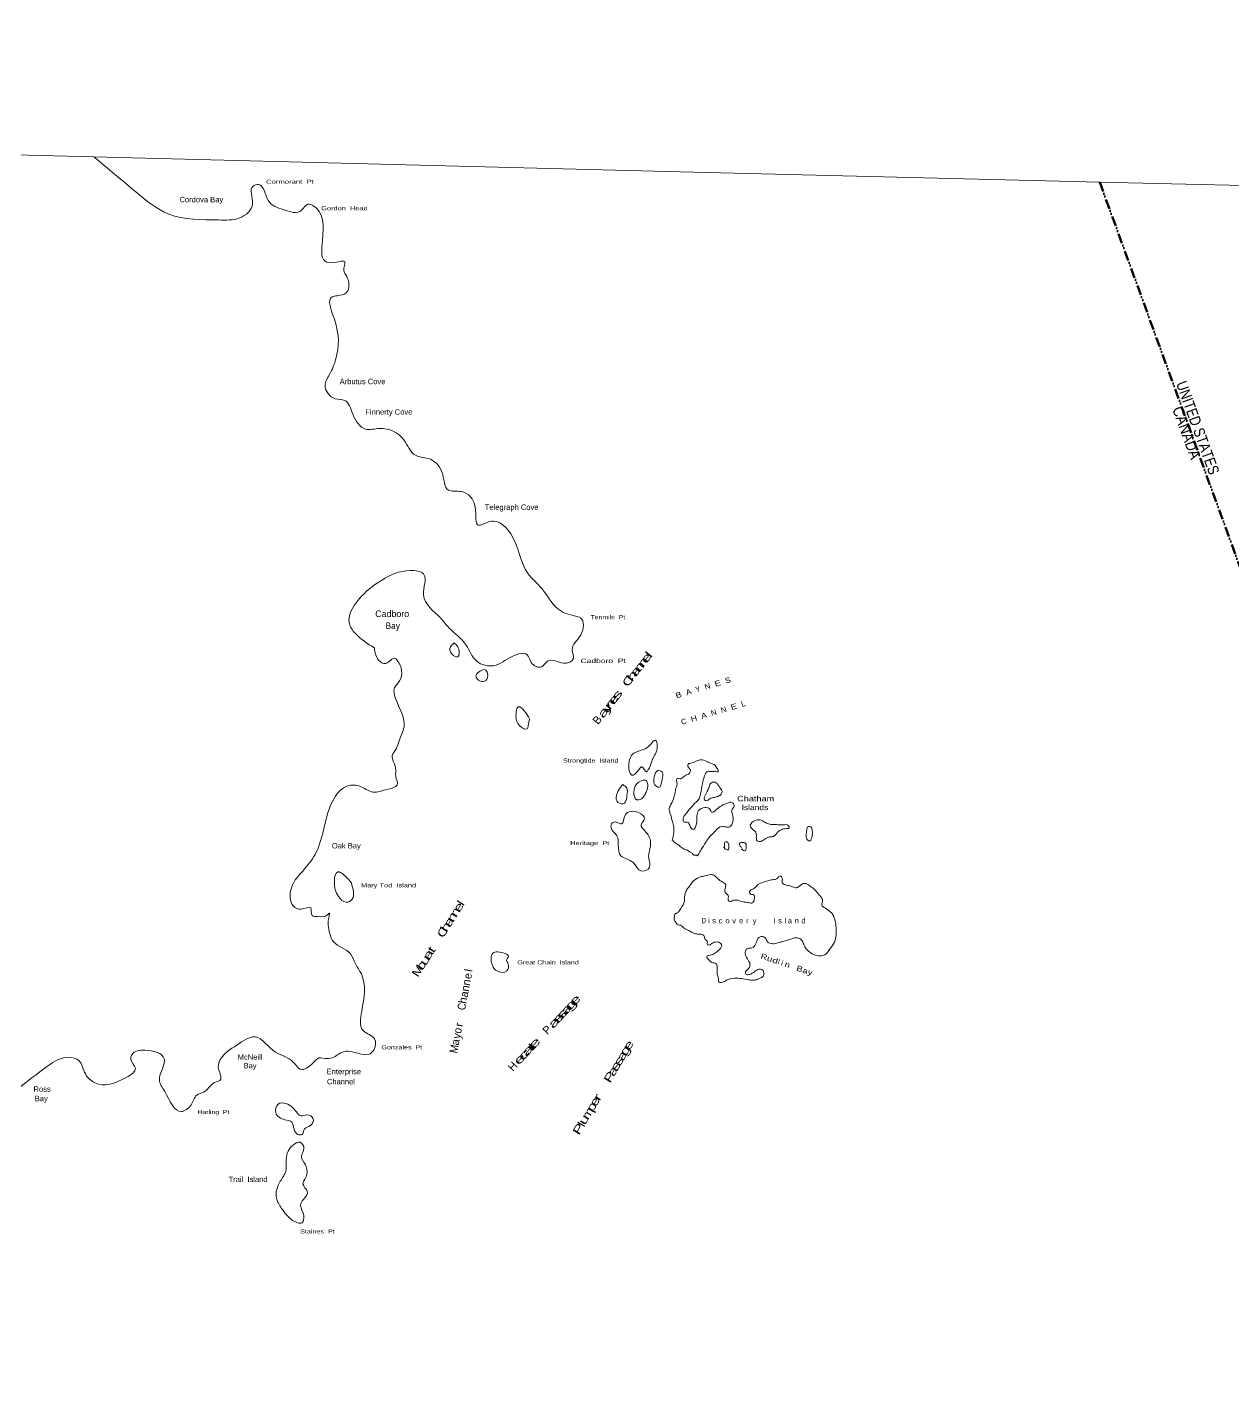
# Model space of a CAD drawing. Header units: feet. Extents: x -739708 to -488887, y 188754 to 379550.
# Drawn here: x -574176 to -530061, y 330099 to 379550 of the extents above; entities that cross this region are included whole.
import ezdxf
from ezdxf.enums import TextEntityAlignment as Align

# ---------------------------------------------------------------- set-up
doc = ezdxf.new("R2010")
doc.units = ezdxf.units.FT
doc.header["$LTSCALE"] = 73
doc.linetypes.add('DASH_DOUBLE_DOT', pattern=[9.2, 5, -1.2, 0.3, -1.2, 0.3, -1.2])
for name, color, linetype, lineweight in [('10', 7, 'DASH_DOUBLE_DOT', 70), ('39', 7, 'Continuous', 13), ('4', 7, 'Continuous', 13), ('42', 7, 'Continuous', 25)]:
    doc.layers.add(name, color=color, linetype=linetype, lineweight=lineweight)
doc.layers.add('41', color=7, linetype='Continuous')

msp = doc.modelspace()

# ---------------------------------------------------------------- linework, layer by layer
at = {"layer": '10'}
msp.add_lwpolyline([(-534936.22, 373877.7), (-528683.97, 356723.65), (-520285.51, 348021.19)], dxfattribs=at)
at = {"layer": '39'}
for points in [[(-561468.89, 356841.61), (-562170.11, 357373.67), (-562385.42, 357731), (-562058.32, 358588.66), (-561194.42, 359321.67), (-560157.46, 359672.51), (-559671.09, 359548.46), (-559669.6, 358779.79), (-559055.23, 357936.24), (-558730.82, 357560.72), (-558114.4, 356945.2), (-557724.73, 356349.29), (-557095.8, 356189.75), (-556428.77, 356528.11), (-555881.9, 356589.16), (-555733.14, 356308.64), (-555356.4, 356143.66), (-555136, 356352.2), (-554447.4, 356284.87), (-554202.32, 356433.98), (-554232.97, 356763.77), (-553917, 357317.49), (-553928.19, 357942.68), (-554162.89, 358013.05), (-554782.35, 358290.73), (-555339.04, 359006.89), (-555846.82, 359553.54), (-556480.85, 361013.93), (-557048.29, 361468.38), (-557300.64, 361446.04), (-557654.75, 361323.57), (-557783.28, 361983.94), (-558290.83, 362555.92), (-558761, 362612.21), (-558998.71, 363282.34), (-559507.02, 363769.86), (-559968.25, 363885.17), (-560391.77, 364456.15), (-561270.61, 364863.62), (-561791.89, 364844.5), (-562257.65, 365390.64), (-562555.71, 365892.55), (-562899.74, 365955.78), (-563273.66, 366433.26), (-563110.34, 366836.75), (-562878.18, 367416.81), (-562932.42, 368861.84), (-563009.08, 369682.09), (-562832.22, 369722.21), (-562486.51, 369844.79), (-562481.27, 370427.55), (-562588.54, 370648.44), (-562552.12, 370960.54), (-562905.31, 370939.41), (-563283.03, 370994.59), (-563368.79, 371738.93), (-563727.01, 373027.1), (-563903.11, 373071.43), (-564132.07, 372846.1), (-564795.84, 372870.91), (-565347.61, 373198.46), (-565712.14, 373785.63), (-565905.97, 373728.82), (-565928.55, 373087.14), (-566395.49, 372569.01), (-567152.61, 372493.57), (-568991.33, 372709.77), (-570194.36, 373518.11), (-571717.76, 374793.57)], [(-581702.63, 341568.1), (-581299.18, 341553.02), (-580502.62, 341340.8), (-579403.98, 341074.3), (-579101.66, 341045.35), (-578934.42, 340950.45), (-579021.58, 340605.17), (-578507.87, 340717.3), (-577682.6, 340893.28), (-576684.58, 340653.32), (-575816.11, 340026.36), (-575368.45, 339336.83), (-575116.56, 339308.49), (-575079.91, 339645.92), (-575110.1, 340026.38), (-574693.52, 340553.56), (-573559.25, 341443.83), (-572672.95, 341864.05), (-572270.7, 341732.55), (-572039.64, 341256.78), (-571689.56, 340931.63), (-570544.72, 341129.14), (-570213.92, 341463.07), (-570379.11, 341786.01), (-570335.42, 341971.32), (-569863.35, 342126.18), (-569160.23, 341805.26), (-569213.62, 341476.48), (-569335.38, 341021.81), (-569137.33, 340614), (-568530.38, 339880.35), (-568175.21, 340121.07), (-567961.84, 340481.73), (-567717.13, 340588.62), (-567318.95, 340938.64), (-567116.42, 341029.14), (-567179.32, 341511.35), (-567109.65, 341780.81), (-566499.7, 342314.13), (-565833.05, 342610.26), (-565081.63, 342052.26), (-564437.72, 341689.82), (-564179.55, 341424.9), (-563715.2, 341655.87), (-563495.02, 341839.07), (-563192.63, 341818.57), (-562956.79, 341874.88), (-562576.78, 342073.07), (-561955.65, 341981.2), (-561627.74, 341994.18), (-561483.43, 342152.95), (-561463.12, 342541.26), (-561872.33, 342833.32), (-561933.18, 343543.57), (-561946.08, 344912.1), (-562161.24, 345286.32), (-562342.93, 345643.25), (-562960.87, 346089.84), (-563157.1, 346700.35), (-563129, 347020.99), (-563111.12, 347139.03), (-563170.41, 347089.05), (-563532.54, 347008.9), (-563750.66, 347053.74), (-563798.58, 347333.05), (-564152.08, 347278.14), (-564428.42, 347391.24), (-564506.38, 348067.91), (-564021.12, 348754.75), (-563595.37, 349366.29), (-562990.06, 351251.13), (-562497.92, 351768.96), (-562035.47, 351788.79), (-561516.4, 351562.98), (-560969.08, 351674.71), (-560631.55, 351822.72), (-560687.49, 352144.37), (-560693.15, 352448.52), (-560815.18, 352897.65), (-560678.52, 353140.97), (-560566.53, 353443.72), (-560385.48, 353948.36), (-560695.48, 354991), (-560734.01, 355380.01), (-560546.84, 355631.18), (-560632.52, 356383.96), (-560707.55, 356452.43), (-561053.78, 356270.73), (-561313.24, 356392.08), (-561468.89, 356841.61)], [(-558551.11, 357023.82), (-558703.9, 356817.09), (-558605.1, 356587.85), (-558420.82, 356518.07), (-558384.77, 356787.94), (-558425.81, 356898.24), (-558551.11, 357023.82)], [(-557601.87, 355993.06), (-557754.58, 355834.39), (-557588.4, 355621.24), (-557394.88, 355644.28), (-557333.62, 355913.84), (-557416.52, 356041.53), (-557601.87, 355993.06)], [(-555800.21, 354240.25), (-555984.41, 354537.83), (-556201.63, 354684.02), (-556288.25, 354397.86), (-556140.7, 353982.21), (-555881.09, 353877.76), (-555837.93, 354003.94), (-555800.21, 354240.25)], [(-551375.41, 352507.24), (-551302.16, 352750.42), (-551121.35, 353229.73), (-551186.45, 353467.01), (-551389.82, 353283.61), (-551618.17, 353125.84), (-551980.83, 352986.58), (-552161.35, 352541.05), (-552055.29, 352185.03), (-551801.42, 352376.27), (-551682.7, 352493.11), (-551516.29, 352305.3), (-551448.3, 352388.95), (-551375.41, 352507.24)], [(-550573.97, 349804.5), (-550517.04, 350087.59), (-550520.81, 350288.31), (-550566.56, 350489.89), (-550636.34, 350742.12), (-550675.43, 350868.32), (-550681.51, 350968.77), (-550610.48, 351134.53), (-550512.54, 351374.98), (-550475.68, 351516.35), (-550437.66, 351707.87), (-550399.26, 351916.09), (-550404.57, 352049.96), (-550261.64, 352055.41), (-550116.41, 352161.13), (-549946.18, 352257.99), (-549917.9, 352391.17), (-549942.32, 352425.11), (-550006.98, 352535.12), (-550006.21, 352568.54), (-549887.32, 352624.64), (-549743.43, 352671.87), (-549641.52, 352719.95), (-549548.4, 352751.49), (-549298.06, 352679.51), (-549131.69, 352609.23), (-548974.48, 352505.71), (-548966.66, 352480.47), (-548894.76, 352320.15), (-548903.35, 352311.97), (-548953.53, 352321.35), (-549071.27, 352315.39), (-549163.62, 352317.28), (-549222.2, 352326.83), (-549255.79, 352327.51), (-549394.17, 352154.77), (-549467.89, 351872.02), (-549553.48, 351439.03), (-549607.33, 351289.64), (-549744.74, 351158.68), (-549873.96, 351019.19), (-549960.43, 350912.27), (-550064.26, 350780.62), (-550151.11, 350656.99), (-550155.35, 350473.15), (-549996.22, 350453.18), (-549915.54, 350309.41), (-549817.29, 350198.73), (-549686.53, 350405.07), (-549673.51, 350605.45), (-549652.48, 350788.95), (-549608.18, 350888.37), (-549378.8, 351000.74), (-549195.44, 350938.47), (-549130.78, 350828.47), (-548960.54, 350925.33), (-548772.56, 351063.62), (-548526.38, 351175.64), (-548400.05, 351189.79), (-548310.98, 351045.85), (-548380.65, 350938.58), (-548352.85, 350687.21), (-548513.42, 350280.83), (-548655.77, 350300.45), (-548841.06, 350279.15), (-549021.22, 350115.62), (-549175.82, 349968.28), (-549271.07, 349844.82), (-549393.04, 349655.02), (-549541.37, 349415.59), (-549637.38, 349258.71), (-549663.15, 349234.15), (-549662.96, 349242.51), (-549780.31, 349253.26), (-549829.33, 349312.78), (-549920.34, 349373.16), (-550036.14, 349450.76), (-550136.32, 349477.89), (-550285.13, 349581.24), (-550450.35, 349701.66), (-550573.97, 349804.5)], [(-550947.25, 352028.22), (-550944.82, 352298.48), (-551104.04, 352351.06), (-551232.15, 352124.53), (-551209.52, 351837.07), (-551067.57, 351734.02), (-550947.25, 352028.22)], [(-552385.12, 351842.78), (-552547.97, 351608.08), (-552560.17, 351185.89), (-552325.09, 351157.74), (-552230.13, 351435.35), (-552236.1, 351705.72), (-552385.12, 351842.78)], [(-551514.27, 351595.75), (-551469.97, 351848.62), (-551519.26, 351975.91), (-551890.25, 351845.19), (-551976.72, 351575.93), (-551878.46, 351287.57), (-551701.67, 351319.24), (-551586.32, 351456.67), (-551513.76, 351598.64)], [(-549306.72, 351576.13), (-549236.28, 351716.81), (-549173.84, 351874.39), (-549004.58, 351929.46), (-548873.33, 351793.02), (-548816.48, 351708.26), (-548752.21, 351581.54), (-548779.52, 351490.14), (-548898.99, 351408.97), (-549025.89, 351369.75), (-549194.96, 351323.04), (-549263.48, 351265.91), (-549314.24, 351250.23), (-549397.62, 351277.01), (-549368.77, 351435.27), (-549317.22, 351544.69)], [(-552549.02, 349623.11), (-552596.33, 349969.99), (-552812.17, 350268.2), (-552768.63, 350436.62), (-552625.46, 350468.69), (-552432.78, 350398.82), (-552286.79, 350743.4), (-552100.84, 350859.43), (-551807.08, 350813.7), (-551590.55, 350591.5), (-551710.18, 350373.31), (-551577.7, 350152.12), (-551362.92, 349735.67), (-551407.75, 349423.68), (-551435.39, 349153.71), (-551404.82, 348815.48), (-551716.98, 348684.05), (-551966.75, 348948.88), (-552200.69, 349103.71), (-552451.67, 349233.4), (-552549.02, 349623.11)], [(-546711.39, 350110.33), (-546866.37, 349946.28), (-547009.68, 349924.12), (-547187.92, 349844.15), (-547332.58, 349763.5), (-547466.53, 349782.95), (-547496.45, 349942.41), (-547518.36, 350084.98), (-547600.2, 350178.61), (-547722.47, 350339.95), (-547661.2, 350447.38), (-547465.59, 350552.08), (-547273.25, 350514.72), (-547124.05, 350428.07), (-546965.5, 350383.04), (-546755.6, 350378.76), (-546520.71, 350365.61), (-546327.99, 350344.96), (-546296.33, 350260.71), (-546397.85, 350229.34), (-546575.13, 350191.15), (-546711.39, 350110.33)], [(-545446.31, 349967.49), (-545490.99, 349851.36), (-545534.71, 349777.01), (-545650.71, 349846.25), (-545666.53, 349888.38), (-545672.04, 350013.9), (-545660.94, 350130.71), (-545589.73, 350304.83), (-545505.96, 350294.76), (-545450.27, 350159.86), (-545455.29, 349942.59)], [(-548690.49, 349523.65), (-548663.57, 349598.35), (-548643.69, 349731.71), (-548609.72, 349747.73), (-548543.13, 349721.3), (-548503.85, 349603.45), (-548506.55, 349486.46), (-548532.51, 349453.55), (-548599.48, 349463.27), (-548657.29, 349506.25), (-548663.95, 349581.63)], [(-548011.19, 349476.36), (-548067.84, 349569.48), (-548116.48, 349645.72), (-548089.75, 349712.05), (-548005.41, 349727.05), (-547946.83, 349717.5), (-547888.83, 349682.88), (-547866.54, 349557.02), (-547911.79, 349415.81), (-548036.85, 349481.29)], [(-562311.73, 348242.08), (-562652.64, 348586.39), (-562794.97, 348647.22), (-562932.63, 348294.1), (-562777.9, 347743.22), (-562502.39, 347537.21), (-562282.9, 347644.4), (-562238.44, 347914.16), (-562311.73, 348242.08)], [(-550357.83, 347158.24), (-550288.16, 347265.5), (-550174.77, 347447.12), (-550129.9, 347571.61), (-550127.39, 347680.24), (-550080.01, 347913.36), (-550001.17, 348053.88), (-549940.67, 348127.89), (-549862.41, 348243.34), (-549759.15, 348349.92), (-549538.16, 348462.46), (-549377.67, 348500.99), (-549166.62, 348546.84), (-549049.46, 348527.74), (-548934.23, 348425.06), (-548785.8, 348304.99), (-548613.54, 348125.91), (-548622.32, 348109.37), (-548632.45, 348034.34), (-548651.56, 347934.4), (-548635.73, 347892.28), (-548553.51, 347815.36), (-548512.88, 347756.01), (-548522.43, 347706.04), (-548508.34, 347588.71), (-548416.56, 347561.76), (-548382.4, 347586.14), (-548272.48, 347617.34), (-548205.31, 347615.97), (-548013.36, 347561.9), (-547879.61, 347534.09), (-547787.45, 347523.85), (-547644.91, 347512.59), (-547584.6, 347578.24), (-547574.47, 347653.28), (-547563.56, 347761.74), (-547595.99, 347812.56), (-547637.78, 347821.77), (-547713.15, 347831.67), (-547745, 347907.56), (-547735.83, 347940.81), (-547684.3, 347989.93), (-547573.8, 348046.2), (-547436.19, 348185.51), (-547241.15, 348265.14), (-547080.28, 348320.38), (-546911.4, 348358.74), (-546716.75, 348421.66), (-546622.47, 348503.34), (-546549.03, 348409.88), (-546550.57, 348343.03), (-546559.93, 348301.42), (-546478.48, 348191.07), (-546303.13, 348145.7), (-546128.17, 348083.61), (-546036.2, 348065.01), (-545848.59, 348186.59), (-545688.3, 348216.76), (-545497.7, 348104.19), (-545349.28, 347984.12), (-545194, 347797.03), (-545095.94, 347677.99), (-545072.49, 347602.27), (-545101.34, 347444.01), (-544969.9, 347315.93), (-544779.88, 347178.29), (-544746.87, 347152.53), (-544666, 347017.12), (-544595.64, 346789.96), (-544582.51, 346630.85), (-544570.54, 346421.59), (-544591.19, 346254.81), (-544619.66, 346113.26), (-544672.34, 346014.01), (-544872, 345733.83), (-545034.8, 345595.03), (-545110.75, 345579.86), (-545328.66, 345601.02), (-545503.24, 345679.82), (-545635.07, 345791.19), (-545748.95, 345952.36), (-545780.41, 346044.96), (-545869.68, 346180.55), (-546053.23, 346234.45), (-546239.1, 346188.08), (-546552.06, 346094.14), (-546695.75, 346055.27), (-546898.22, 346017.59), (-547097.98, 346096.91), (-547178.67, 346240.68), (-547362.8, 346269.51), (-547580.98, 345914.47), (-547691.48, 345858.2), (-547834.79, 345836.04), (-547906.2, 345653.57), (-547850.7, 345510.31), (-547737.59, 345315.72)], [(-550471.26, 347101.65), (-550461.78, 347119.84), (-550433.56, 347130.42), (-550394.76, 347144.53), (-550357.83, 347158.24)], [(-547737.59, 345315.72), (-547749.85, 345148.76), (-547792.98, 345099.48), (-547897.2, 344951.12), (-547881.38, 344908.99), (-547772.62, 344890.06), (-547645.52, 344937.63), (-547483.3, 345051.36), (-547297.82, 345081.02), (-547244.83, 344829.14), (-547355.71, 344756.15), (-547541.96, 344693.07), (-547693.28, 344687.79), (-547902.41, 344725.5), (-548145.31, 344755.53), (-548448.14, 344736.62), (-548600.81, 344672.85), (-548837.63, 344602.44), (-548870.83, 344619.84), (-548877.1, 344711.93), (-548876.52, 344737), (-548907.79, 344837.96), (-548929.7, 344980.53), (-548925.66, 345156.01), (-548972.95, 345290.74), (-549123.11, 345335.6), (-549221.93, 345421.22), (-549311.39, 345548.45), (-549133.54, 345611.71), (-549048.81, 345643.42), (-548894.79, 345765.68), (-548764.8, 345938.6), (-548796.27, 346031.21), (-548946.24, 346084.42), (-549123.9, 346029.52), (-549259.58, 345973.77), (-549284.38, 345990.99), (-549290.08, 346108.15), (-549364.29, 346168.19), (-549403.38, 346294.39), (-549519.38, 346363.64), (-549687.11, 346375.42), (-549745.49, 346393.33), (-549903.47, 346463.43), (-549961.47, 346498.06), (-550135.86, 346585.21), (-550267.69, 346696.59), (-550343.06, 346706.48), (-550433.67, 346783.57), (-550497.76, 346918.64), (-550486.08, 347060.53), (-550471.26, 347101.65)], [(-557191.36, 345368.71), (-557165.54, 345640.63), (-556761.69, 345686.5), (-556561.21, 345548.96), (-556629.43, 345439.97), (-556572.12, 345270.35), (-556624.75, 345026.02), (-556994.53, 345030.43), (-557119.45, 345158.62), (-557191.36, 345368.71)], [(-564278.11, 339812.75), (-564703.52, 340172.58), (-564989.48, 340150.65), (-565076.41, 339830.72), (-564742.46, 339581.78), (-564491.1, 339494.31), (-564409.34, 339239.94), (-564268.22, 339043.98), (-564116.94, 339042.18), (-564022.6, 339252.22), (-563803.03, 339367.86), (-563708.38, 339611.68), (-563942.4, 339758.07), (-564152.88, 339718.34), (-564278.11, 339812.75)], [(-564691.26, 337798.91), (-564626.73, 338431.65), (-564431.31, 338665.82), (-564186.76, 338755.82), (-564045.95, 338526.08), (-564140.9, 338248.47), (-563992.52, 337925.73), (-563979.74, 337477.9), (-564082.86, 337225.73), (-563925.55, 336962), (-564020.27, 336709.73), (-564164.89, 336517.18), (-564051.34, 336059.71), (-564112.37, 335815.48), (-564472.9, 335912.69), (-564864.09, 336339.69), (-565053.96, 336722.06), (-564914.02, 337328.55), (-564708.91, 337706.21), (-564691.26, 337798.91)]]:
    msp.add_spline(points, degree=3, dxfattribs=at)
at = {"layer": '4'}
for points in [[(-733631.22, 379550.22), (-703073.67, 378562.1), (-672514.79, 377616.02), (-641954.64, 376711.97), (-611393.28, 375849.97), (-580830.76, 375029.99), (-550267.15, 374252.07), (-534936.22, 373877.7)], [(-534936.22, 373877.7), (-519702.48, 373516.18), (-489136.84, 372822.34), (-493183.05, 189004.41), (-524001.53, 189704), (-554819.03, 190445.97), (-585635.48, 191230.33), (-616450.82, 192057.09), (-647264.98, 192926.23), (-678077.93, 193837.75), (-708889.59, 194791.67), (-739699.92, 195787.95)], [(-534936.22, 373877.7), (-519702.48, 373516.18), (-489136.84, 372822.34), (-493183.05, 189004.41), (-524001.53, 189704), (-554819.03, 190445.97), (-585635.48, 191230.33), (-616450.82, 192057.09), (-647264.98, 192926.23), (-678077.93, 193837.75), (-708889.59, 194791.67), (-739699.92, 195787.95)]]:
    msp.add_lwpolyline(points, dxfattribs=at)

# ---------------------------------------------------------------- texts
at = {"layer": '10'}
for s, width, p in [('UNITED STATES', 0.85, (-530920.25, 363138.89)), ('CANADA', 0.9, (-531600.65, 363696.21))]:
    msp.add_text(s, height=400, rotation=290.028, dxfattribs=dict(at, width=width)).set_placement(p, align=Align.RIGHT)
at = {"layer": '41'}
for s, height, p in [('Cordova Bay', 200, (-566999.92, 373138.59)), ('Arbutus Cove', 200, (-561067.19, 366484.85)), ('Finnerty Cove', 200, (-560079.89, 365371.39)), ('Telegraph Cove', 200, (-555466.55, 361887.38)), ('Cadboro', 242, (-560197.84, 357967.42)), ('Oak Bay', 200, (-561964.73, 349504.75)), ('McNeill', 200, (-565563.85, 341773.47)), ('Enterprise', 200, (-561955.75, 341243.68)), ('Ross', 200, (-573309.62, 340601.63))]:
    msp.add_text(s, height=height, dxfattribs=at).set_placement(p, align=Align.RIGHT)
for s, height, width, p in [('Bay', 242, 0.95, (-560533.42, 357529.31)), ('Bay', 200, 0.95, (-565779.27, 341459.19)), ('Channel', 200, 0.9, (-562180.13, 340875.53)), ('Bay', 200, 0.95, (-573417.34, 340255.93))]:
    msp.add_text(s, height=height, dxfattribs=dict(at, width=width)).set_placement(p, align=Align.RIGHT)
for s, rotation, width, p in [('e', 51.76, 1.75, (-551415.37, 356386.69)), ('l', 51.76, 1.55, (-551315.04, 356512.56)), ('a', 51.76, 1.85, (-551800.54, 355900.45)), ('n', 51.76, 1.85, (-551671.11, 356060.7)), ('n', 51.76, 1.85, (-551542.37, 356225.51)), ('C', 51.76, 1.55, (-552073.26, 355551.86)), ('h', 51.76, 1.85, (-551931.97, 355731.13)), ('e', 51.76, 1.75, (-552611.27, 354869.12)), ('s', 51.76, 2.05, (-552484.99, 355029.38)), ('a', 51.76, 1.85, (-552984.48, 354395.56)), ('y', 51.76, 1.9, (-552848.73, 354570.31)), ('n', 51.76, 1.85, (-552738.29, 354707.94)), ('n', 57.562, 1.65, (-558395.49, 347096.89)), ('e', 57.562, 1.55, (-558271.95, 347283.56)), ('l', 57.562, 1.3, (-558185.21, 347430.92)), ('h', 57.562, 1.65, (-558737.6, 346556.69)), ('a', 57.562, 1.65, (-558619.64, 346739.07)), ('n', 57.562, 1.65, (-558507.25, 346922.97)), ('C', 57.562, 1.4, (-558851.07, 346368.54)), ('a', 57.562, 1.65, (-559379.03, 345547.04)), ('t', 57.562, 1.5, (-559258.28, 345728.67)), ('M', 57.562, 1.35, (-559761.96, 344957.35)), ('o', 57.562, 1.55, (-559632.74, 345151.72)), ('u', 57.562, 1.7, (-559501.62, 345338.75)), ('n', 79.579, 1.05, (-557962.55, 344580.01)), ('e', 79.579, 0.95, (-557911.98, 344813.27)), ('a', 79.579, 1.05, (-558041.17, 344143.61)), ('n', 79.579, 1.05, (-558001.76, 344362.36)), ('C', 79.579, 0.9, (-558131.16, 343696.05)), ('h', 79.579, 1.05, (-558089.87, 343920.55)), ('a', 46.798, 2.05, (-554335.98, 343530.22)), ('g', 46.798, 2.1, (-554180.78, 343695.21)), ('e', 46.798, 1.95, (-554029.74, 343855.46)), ('a', 46.798, 2.05, (-554790.07, 343047.27)), ('s', 46.798, 2.25, (-554641.7, 343205.26)), ('s', 46.798, 2.25, (-554493.34, 343363.24)), ('o', 79.579, 0.95, (-558283.08, 342818.11)), ('r', 79.579, 1.1, (-558233.96, 343034.46)), ('M', 79.579, 0.95, (-558411.86, 342146.23)), ('a', 79.579, 1.05, (-558366.19, 342394.53)), ('a', 46.798, 2.05, (-555752.88, 342022.03)), ('t', 46.798, 1.95, (-555609.46, 342173.6)), ('e', 46.798, 1.95, (-555506.61, 342287.9)), ('g', 59.259, 1.65, (-552178.06, 342040.17)), ('e', 59.259, 1.5, (-552049.54, 342240.95)), ('e', 46.798, 1.95, (-556049.42, 341707.43)), ('c', 46.798, 2.2, (-555896.51, 341869.09)), ('s', 59.259, 1.75, (-552401.37, 341655.65)), ('a', 59.259, 1.6, (-552286.11, 341846.42)), ('P', 59.259, 1.6, (-552745.74, 341073.55)), ('a', 59.259, 1.6, (-552622.94, 341283.09)), ('s', 59.259, 1.75, (-552516.64, 341473.87)), ('e', 59.259, 1.5, (-553285.42, 340170.77)), ('r', 59.259, 1.7, (-553180.77, 340334.71)), ('u', 59.259, 1.65, (-553681.02, 339513.53)), ('m', 59.259, 1.3, (-553540.05, 339744.45)), ('p', 59.259, 1.6, (-553396.93, 339980.4)), ('P', 59.259, 1.6, (-553883.63, 339173.01)), ('l', 59.259, 1.25, (-553773.3, 339338.94))]:
    msp.add_text(s, height=292.8, rotation=rotation, dxfattribs=dict(at, width=width)).set_placement(p, align=Align.CENTER)
for s, rotation, width, p in [('E', 16.543, 1.3, (-548995.44, 355417.12)), ('S', 16.543, 1.2, (-548613.51, 355530.57)), ('B', 16.543, 1.25, (-550420.53, 354993.83)), ('A', 16.543, 1.15, (-550044.63, 355105.48)), ('N', 16.543, 1.1, (-549359.26, 355309.06)), ('N', 16.543, 1.1, (-549131.66, 354346.66)), ('N', 16.543, 1.1, (-548767.84, 354454.73)), ('E', 16.543, 1.3, (-548404.02, 354562.79)), ('L', 16.543, 1.15, (-548022.08, 354676.24)), ('H', 16.543, 1.2, (-549865.34, 354128.74)), ('A', 16.543, 1.15, (-549483.4, 354242.19)), ('R', 341.413, 1.2, (-547355.48, 345481.73)), ('u', 341.413, 1.3, (-547125.98, 345404.55)), ('d', 341.413, 1.35, (-546932.3, 345339.42)), ('n', 341.413, 1.25, (-546479.65, 345187.2)), ('B', 341.413, 1.3, (-546054.99, 345044.4)), ('a', 341.413, 1.25, (-545825.49, 344967.22)), ('y', 341.413, 1.25, (-545637.79, 344904.1))]:
    msp.add_text(s, height=200, rotation=rotation, dxfattribs=dict(at, width=width)).set_placement(p)
for s, rotation, p in [('Y', 16.543, (-549692.89, 355209.96)), ('C', 16.543, (-550217.08, 354024.26)), ('l', 341.413, (-546732.66, 345272.29)), ('i', 341.413, (-546610.63, 345231.25))]:
    msp.add_text(s, height=200, rotation=rotation, dxfattribs=at).set_placement(p)
for s, rotation, p in [('B', 51.76, (-553204.6, 354116.23)), ('l', 79.579, (-557888.72, 345017.95)), ('y', 79.579, (-558311.75, 342619.89)), ('P', 46.798, (-555048.66, 342771.92)), ('H', 46.798, (-556308, 341432.67))]:
    msp.add_text(s, height=292.8, rotation=rotation, dxfattribs=at).set_placement(p, align=Align.CENTER)
at = {"layer": '42'}
for s, height, width, p in [('Cormorant  Pt', 150, 1.4, (-564558.61, 373818.04)), ('Gordon  Head', 150, 1.35, (-562566.06, 372848.25)), ('Tenmile  Pt', 150, 1.25, (-552926.42, 357888.42)), ('Cadboro  Pt', 165, 1.4, (-553100.53, 356284.68)), ('Strongtide  Island', 150, 1.3, (-553554.7, 352644.39)), ('Heritage  Pt', 150, 1.35, (-553590.59, 349627.28)), ('Mary Tod  Island', 150, 1.35, (-560950.47, 348082.81)), ('Great Chain  Island', 150, 1.3, (-555116.43, 345263.25)), ('Gonzales  Pt', 150, 1.3, (-560465.8, 342156.35)), ('Harling  Pt', 150, 1.25, (-567358.95, 339785.76)), ('Staines  Pt', 150, 1.3, (-563553.35, 335421.73))]:
    msp.add_text(s, height=height, dxfattribs=dict(at, width=width)).set_placement(p, align=Align.CENTER)
for s, width, p in [('Chatham', 1.25, (-546842.9, 351228.75)), ('Islands', 1.15, (-547060.47, 350905.24))]:
    msp.add_text(s, height=200, dxfattribs=dict(at, width=width)).set_placement(p, align=Align.RIGHT)
for s, width, p in [('D', 0.65, (-549497.83, 346763.74)), ('o', 0.9, (-548626.95, 346763.74)), ('e', 0.9, (-548126.95, 346763.74)), ('I', 0.85, (-546878.53, 346763.74)), ('a', 0.9, (-546344.28, 346763.74)), ('n', 0.9, (-546095.85, 346763.74)), ('d', 0.9, (-545847.42, 346763.74))]:
    msp.add_text(s, height=200, dxfattribs=dict(at, width=width)).set_placement(p)
for s, p in [('i', (-549258.85, 346763.74)), ('s', (-549114.36, 346763.74)), ('c', (-548875.38, 346763.74)), ('v', (-548375.38, 346763.74)), ('r', (-547875.38, 346763.74)), ('y', (-547630.1, 346763.74)), ('s', (-546699.4, 346763.74)), ('l', (-546460.42, 346763.74))]:
    msp.add_text(s, height=200, dxfattribs=at).set_placement(p)
msp.add_text('Trail  Island', height=199.6, dxfattribs=at).set_placement((-566089.98, 337301.35), align=Align.CENTER)

doc.saveas('drawing.dxf')
